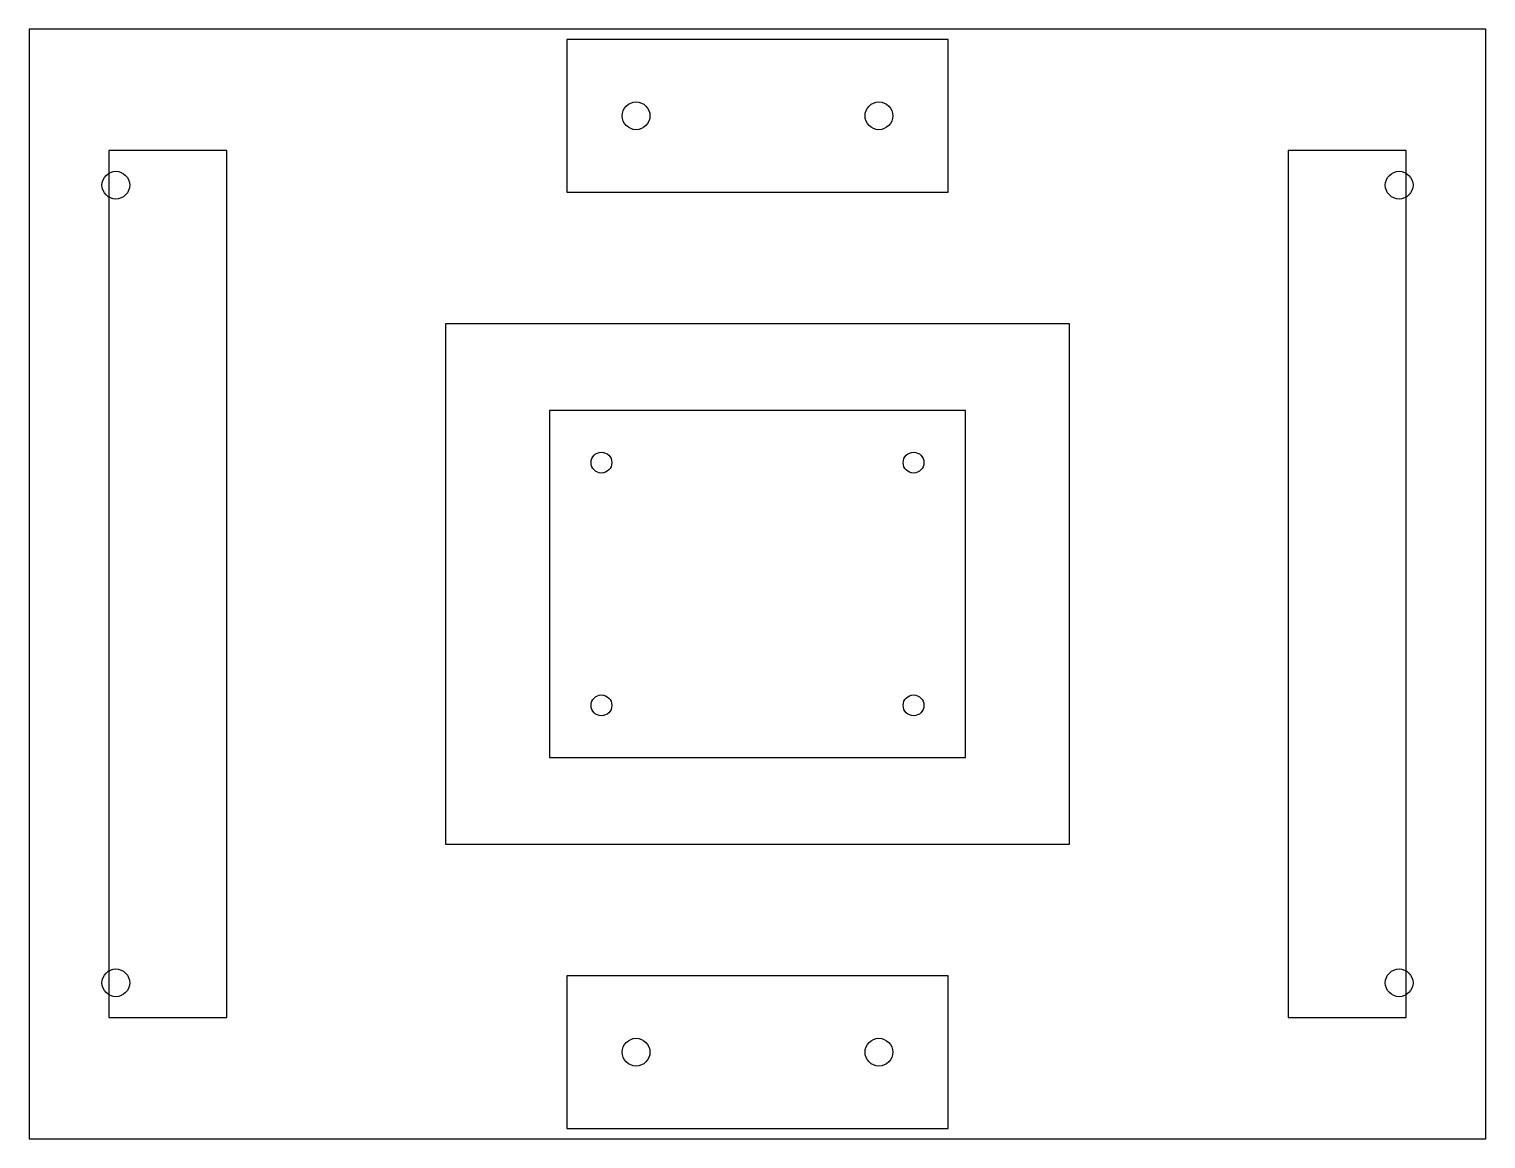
# Model space of a CAD drawing. Header units: metres. Extents: x -210 to 210, y -160 to 160.
import ezdxf

# ---------------------------------------------------------------- set-up
doc = ezdxf.new("R2010")
doc.units = ezdxf.units.M

msp = doc.modelspace()

# ---------------------------------------------------------------- linework, layer by layer
at = {"layer": 'ELETRONICA'}
for p, q in [((90, 75), (-90, 75)), ((-90, 75), (-90, -75)), ((90, -75), (90, 75)), ((-90, -75), (90, -75))]:
    msp.add_line(p, q, dxfattribs=at)
at = {"layer": 'FUROS'}
for centre, radius in [((-35, 135), 4), ((35, 135), 4), ((-185, 115), 4), ((185, 115), 4), ((-45, 35), 3), ((45, 35), 3), ((-45, -35), 3), ((45, -35), 3), ((-185, -115), 4), ((185, -115), 4), ((-35, -135), 4), ((35, -135), 4)]:
    msp.add_circle(centre, radius, dxfattribs=at)
at = {"layer": 'PLATAFORMA'}
for p, q in [((210, 160), (-210, 160)), ((-210, 160), (-210, -160)), ((210, -160), (210, 160)), ((-210, -160), (210, -160))]:
    msp.add_line(p, q, dxfattribs=at)
at = {"layer": 'RODIZIOS'}
for p, q in [((55, 157), (-55, 157)), ((-55, 157), (-55, 113)), ((55, 113), (55, 157)), ((-55, 113), (55, 113)), ((55, -113), (-55, -113)), ((-55, -113), (-55, -157)), ((55, -157), (55, -113)), ((-55, -157), (55, -157))]:
    msp.add_line(p, q, dxfattribs=at)
at = {"layer": 'TORRE'}
for p, q in [((60, 50), (-60, 50)), ((-60, 50), (-60, -50)), ((60, -50), (60, 50)), ((-60, -50), (60, -50))]:
    msp.add_line(p, q, dxfattribs=at)
at = {"layer": 'TRILHOS_MOTOR'}
for p, q in [((-153, 125), (-187, 125)), ((-187, 125), (-187, -125)), ((-153, -125), (-153, 125)), ((187, 125), (153, 125)), ((153, 125), (153, -125)), ((187, -125), (187, 125)), ((-187, -125), (-153, -125)), ((153, -125), (187, -125))]:
    msp.add_line(p, q, dxfattribs=at)

doc.saveas('drawing.dxf')
